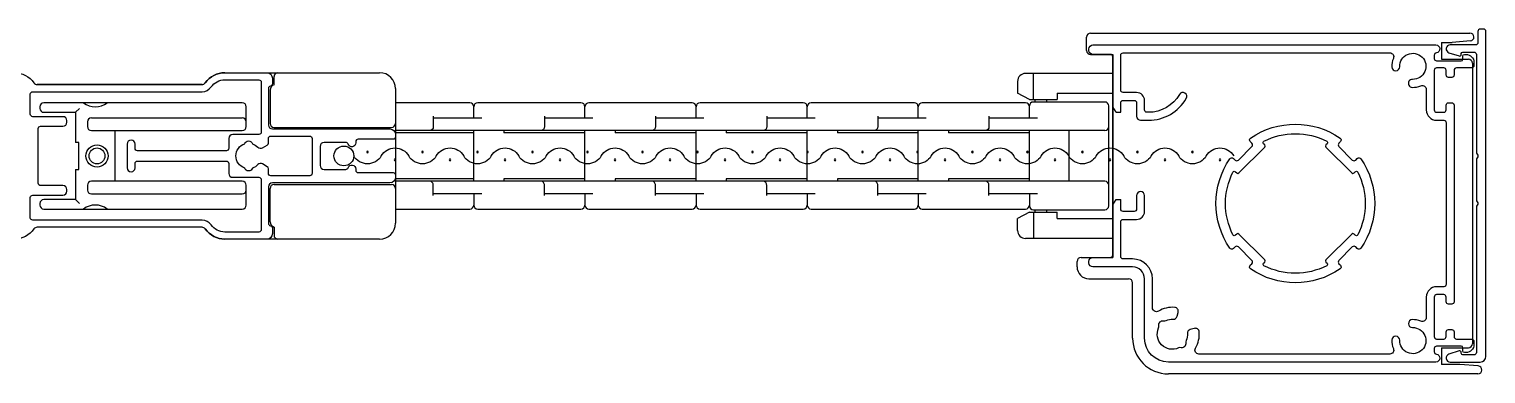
# Model space of a CAD drawing. Header units: inches. Extents: x 1985 to 11287, y 379 to 4336.
# Drawn here: x 7603.58 to 7610.81, y 3438.38 to 3440.09 of the extents above; entities that cross this region are included whole.
import ezdxf

# ---------------------------------------------------------------- set-up
doc = ezdxf.new("R2010")
doc.units = ezdxf.units.IN
doc.header["$MEASUREMENT"] = 0
doc.layers.get('0').update_dxf_attribs({"linetype": 'CONTINUOUS'})
doc.layers.add('screen 99', color=4, linetype='CONTINUOUS')

# ---------------------------------------------------------------- blocks, each defined once
blk = doc.blocks.new('_Screen01')
for centre in [(5.2, 0.5), (1.73, -0.5)]:
    blk.add_circle(centre, 0.1)
for centre, start, end in [((1.73, -1), 30, 150), ((5.2, 1), 210, 330)]:
    blk.add_arc(centre, 2, start, end)

msp = doc.modelspace()

# ---------------------------------------------------------------- linework, layer by layer
at = {"layer": 'screen 99'}
for p, q in [((7608.846003, 3440.074596), (7610.727889, 3440.074596)), ((7608.826318, 3439.987982), (7608.826318, 3440.054911)), ((7610.586157, 3440.027352), (7610.638748, 3440.027352)), ((7610.586157, 3440.027352), (7610.586157, 3439.944675)), ((7610.729604, 3440.035301), (7610.638748, 3440.027352)), ((7608.846003, 3439.968297), (7608.956239, 3439.968297)), ((7608.956239, 3439.968297), (7608.956239, 3438.960425)), ((7608.956239, 3438.972236), (7608.956239, 3439.956486)), ((7610.586157, 3439.944675), (7610.720015, 3439.944675)), ((7610.7397, 3439.92499), (7610.7397, 3438.531292)), ((7604.760715, 3439.877746), (7605.319769, 3439.877746)), ((7604.796148, 3439.817543), (7604.796148, 3439.858061)), ((7608.956239, 3439.873809), (7608.523169, 3439.873809)), ((7608.562539, 3439.743888), (7608.562539, 3439.873809)), ((7604.438973, 3439.818691), (7603.621831, 3439.818691)), ((7604.776463, 3439.791132), (7604.776463, 3439.625778)), ((7605.398509, 3439.799006), (7605.398509, 3439.129716)), ((7608.483799, 3439.834439), (7608.483799, 3439.775384)), ((7608.542854, 3439.743888), (7608.483799, 3439.775384)), ((7608.680649, 3439.775384), (7608.956239, 3439.775384)), ((7608.680649, 3439.775384), (7608.680649, 3439.743888)), ((7603.634733, 3439.708455), (7603.634733, 3439.700581)), ((7604.638668, 3439.72814), (7603.654418, 3439.72814)), ((7603.811898, 3439.680896), (7603.831864, 3439.700581)), ((7604.658353, 3439.61003), (7604.658353, 3439.708455)), ((7605.767269, 3439.72814), (7605.398509, 3439.72814)), ((7605.786954, 3439.653337), (7605.786954, 3439.708455)), ((7606.318449, 3439.72814), (7605.806639, 3439.72814)), ((7606.338134, 3439.653337), (7606.338134, 3439.708455)), ((7606.869629, 3439.72814), (7606.357819, 3439.72814)), ((7606.889314, 3439.653337), (7606.889314, 3439.708455)), ((7607.420809, 3439.72814), (7606.908999, 3439.72814)), ((7607.440494, 3439.653337), (7607.440494, 3439.708455)), ((7607.971989, 3439.72814), (7607.460179, 3439.72814)), ((7607.991674, 3439.653337), (7607.991674, 3439.708455)), ((7608.523169, 3439.72814), (7608.011359, 3439.72814)), ((7608.542854, 3439.743888), (7608.680649, 3439.743888)), ((7608.542854, 3439.653337), (7608.542854, 3439.712392)), ((7608.916869, 3439.732077), (7608.562539, 3439.732077)), ((7608.570413, 3439.743888), (7608.570413, 3439.732077)), ((7608.629468, 3439.732077), (7608.629468, 3439.743888)), ((7608.936554, 3439.21633), (7608.936554, 3439.712392)), ((7603.654418, 3439.680896), (7603.811898, 3439.680896)), ((7603.811898, 3439.680896), (7603.811898, 3439.53129)), ((7603.870953, 3439.633652), (7603.870953, 3439.61003)), ((7603.890638, 3439.653337), (7604.638668, 3439.653337)), ((7605.586167, 3439.661211), (7605.586167, 3439.61003)), ((7605.586167, 3439.653337), (7605.826324, 3439.653337)), ((7606.137347, 3439.661211), (7606.137347, 3439.61003)), ((7606.137347, 3439.653337), (7606.377504, 3439.653337)), ((7606.688527, 3439.661211), (7606.688527, 3439.61003)), ((7606.688527, 3439.653337), (7606.928684, 3439.653337)), ((7607.239707, 3439.661211), (7607.239707, 3439.61003)), ((7607.239707, 3439.653337), (7607.479864, 3439.653337)), ((7607.790887, 3439.661211), (7607.790887, 3439.61003)), ((7607.790887, 3439.653337), (7608.031044, 3439.653337)), ((7608.342067, 3439.661211), (7608.342067, 3439.61003)), ((7608.342067, 3439.653337), (7608.582224, 3439.653337)), ((7608.972596, 3439.680896), (7608.995609, 3439.680896)), ((7603.890638, 3439.590345), (7604.638668, 3439.590345)), ((7604.008748, 3439.338377), (7604.008748, 3439.590345)), ((7604.796148, 3439.606093), (7605.378824, 3439.606093)), ((7608.916869, 3439.590345), (7605.398509, 3439.590345)), ((7605.786954, 3439.578534), (7605.398509, 3439.578534)), ((7605.786954, 3439.338377), (7605.786954, 3439.590345)), ((7605.93656, 3439.590345), (7605.93656, 3439.578534)), ((7606.338134, 3439.578534), (7605.93656, 3439.578534)), ((7606.338134, 3439.338377), (7606.338134, 3439.590345)), ((7606.48774, 3439.590345), (7606.48774, 3439.578534)), ((7606.889314, 3439.578534), (7606.48774, 3439.578534)), ((7606.889314, 3439.338377), (7606.889314, 3439.590345)), ((7607.03892, 3439.590345), (7607.03892, 3439.578534)), ((7607.440494, 3439.578534), (7607.03892, 3439.578534)), ((7607.440494, 3439.338377), (7607.440494, 3439.590345)), ((7607.5901, 3439.590345), (7607.5901, 3439.578534)), ((7607.991674, 3439.578534), (7607.5901, 3439.578534)), ((7607.991674, 3439.338377), (7607.991674, 3439.590345)), ((7608.14128, 3439.590345), (7608.14128, 3439.578534)), ((7608.542854, 3439.578534), (7608.14128, 3439.578534)), ((7608.542854, 3439.338377), (7608.542854, 3439.590345)), ((7608.739704, 3439.338377), (7608.739704, 3439.590345)), ((7603.827646, 3439.53129), (7603.811898, 3439.53129)), ((7603.827646, 3439.397432), (7603.827646, 3439.53129)), ((7603.811898, 3439.397432), (7603.811898, 3439.247826)), ((7603.811898, 3439.397432), (7603.827646, 3439.397432)), ((7604.638668, 3439.338377), (7603.890638, 3439.338377)), ((7605.786954, 3439.350188), (7605.398509, 3439.350188)), ((7608.916869, 3439.338377), (7605.398509, 3439.338377)), ((7606.338134, 3439.350188), (7605.93656, 3439.350188)), ((7605.93656, 3439.350188), (7605.93656, 3439.338377)), ((7606.889314, 3439.350188), (7606.48774, 3439.350188)), ((7606.48774, 3439.350188), (7606.48774, 3439.338377)), ((7607.440494, 3439.350188), (7607.03892, 3439.350188)), ((7607.03892, 3439.350188), (7607.03892, 3439.338377)), ((7607.991674, 3439.350188), (7607.5901, 3439.350188)), ((7607.5901, 3439.350188), (7607.5901, 3439.338377)), ((7608.542854, 3439.350188), (7608.14128, 3439.350188)), ((7608.14128, 3439.350188), (7608.14128, 3439.338377)), ((7603.870953, 3439.318692), (7603.870953, 3439.29507)), ((7603.890638, 3439.275385), (7604.638668, 3439.275385)), ((7604.658353, 3439.220267), (7604.658353, 3439.318692)), ((7604.776463, 3439.13759), (7604.776463, 3439.302944)), ((7604.796148, 3439.322629), (7605.378824, 3439.322629)), ((7605.586167, 3439.267511), (7605.586167, 3439.318692)), ((7605.826324, 3439.275385), (7605.586167, 3439.275385)), ((7605.786954, 3439.275385), (7605.786954, 3439.220267)), ((7606.137347, 3439.267511), (7606.137347, 3439.318692)), ((7606.377504, 3439.275385), (7606.137347, 3439.275385)), ((7606.338134, 3439.275385), (7606.338134, 3439.220267)), ((7606.688527, 3439.267511), (7606.688527, 3439.318692)), ((7606.928684, 3439.275385), (7606.688527, 3439.275385)), ((7606.889314, 3439.275385), (7606.889314, 3439.220267)), ((7607.239707, 3439.267511), (7607.239707, 3439.318692)), ((7607.479864, 3439.275385), (7607.239707, 3439.275385)), ((7607.440494, 3439.275385), (7607.440494, 3439.220267)), ((7607.790887, 3439.267511), (7607.790887, 3439.318692)), ((7608.031044, 3439.275385), (7607.790887, 3439.275385)), ((7607.991674, 3439.275385), (7607.991674, 3439.220267)), ((7608.342067, 3439.267511), (7608.342067, 3439.318692)), ((7608.582224, 3439.275385), (7608.342067, 3439.275385)), ((7608.542854, 3439.275385), (7608.542854, 3439.21633)), ((7603.634733, 3439.228141), (7603.634733, 3439.220267)), ((7603.811898, 3439.247826), (7603.654418, 3439.247826)), ((7603.654418, 3439.200582), (7604.638668, 3439.200582)), ((7603.811898, 3439.247826), (7603.831864, 3439.228141)), ((7605.398509, 3439.200582), (7605.767269, 3439.200582)), ((7605.806639, 3439.200582), (7606.318449, 3439.200582)), ((7606.357819, 3439.200582), (7606.869629, 3439.200582)), ((7606.908999, 3439.200582), (7607.420809, 3439.200582)), ((7607.460179, 3439.200582), (7607.971989, 3439.200582)), ((7608.011359, 3439.200582), (7608.523169, 3439.200582)), ((7608.562539, 3439.196645), (7608.916869, 3439.196645)), ((7608.570413, 3439.196645), (7608.570413, 3439.184834)), ((7608.629468, 3439.184834), (7608.629468, 3439.196645)), ((7608.972596, 3439.247826), (7608.995609, 3439.247826)), ((7608.542854, 3439.184834), (7608.483799, 3439.153338)), ((7608.483799, 3439.094283), (7608.483799, 3439.153338)), ((7608.542854, 3439.184834), (7608.680649, 3439.184834)), ((7608.562539, 3439.184834), (7608.562539, 3439.054913)), ((7608.680649, 3439.153338), (7608.680649, 3439.184834)), ((7608.680649, 3439.153338), (7608.956239, 3439.153338)), ((7604.438973, 3439.110031), (7603.621831, 3439.110031)), ((7605.319769, 3439.050976), (7604.760715, 3439.050976)), ((7604.796148, 3439.11118), (7604.796148, 3439.070661)), ((7608.956239, 3439.054913), (7608.523169, 3439.054913)), ((7608.779074, 3438.913181), (7608.779074, 3438.94074)), ((7608.798759, 3438.960425), (7608.956239, 3438.960425)), ((7608.838129, 3438.854126), (7609.034979, 3438.854126)), ((7609.054664, 3438.558851), (7609.054664, 3438.834441)), ((7610.586157, 3438.511607), (7610.586157, 3438.42893)), ((7610.586157, 3438.511607), (7610.720015, 3438.511607)), ((7610.678118, 3438.42893), (7610.586157, 3438.42893)), ((7610.768974, 3438.420981), (7610.678118, 3438.42893)), ((7610.767259, 3438.381686), (7609.231829, 3438.381686))]:
    msp.add_line(p, q, dxfattribs=at)
for points in [[(7610.77907, 3438.440741, 0.41421356), (7610.806629, 3438.4683), (7610.806629, 3440.08247, 0.41421356), (7610.794818, 3440.094281), (7610.77907, 3440.094281, 0.41421356), (7610.767259, 3440.08247), (7610.767259, 3440.027352, -0.41421356), (7610.755448, 3440.015541), (7610.629464, 3440.015541, 0.85570079), (7610.623451, 3439.977112), (7610.674302, 3439.9608, 0.50834698), (7610.684582, 3439.968297), (7610.684582, 3439.972234, -0.41421356), (7610.692456, 3439.980108), (7610.747574, 3439.980108, -0.41421356), (7610.759385, 3439.968297), (7610.759385, 3439.482219, 0.1316525), (7610.76044, 3439.478282), (7610.766204, 3439.468298, -0.26794919), (7610.766204, 3439.460424), (7610.76044, 3439.450441, 0.1316525), (7610.759385, 3439.446504), (7610.759385, 3439.245999, 0.1316525), (7610.76044, 3439.242062), (7610.766204, 3439.232078, -0.26794919), (7610.766204, 3439.224204), (7610.76044, 3439.214221, 0.1316525), (7610.759385, 3439.210284), (7610.759385, 3438.487985, -0.41421356), (7610.747574, 3438.476174), (7610.692456, 3438.476174, -0.41421356), (7610.684582, 3438.484048), (7610.684582, 3438.487985, 0.50834698), (7610.674302, 3438.495483), (7610.623451, 3438.479171, 0.85570079), (7610.629464, 3438.440741)], [(7604.733156, 3439.09822, -0.41421356), (7604.721345, 3439.086409), (7604.552054, 3439.086409, -0.24539268), (7604.484205, 3439.121842, 0.24539268), (7604.438973, 3439.145464), (7603.5993, 3439.145464, -0.41421356), (7603.587489, 3439.157275), (7603.587489, 3439.257669, -0.41421356), (7603.5993, 3439.26948), (7603.748906, 3439.26948, 0.41421356), (7603.768591, 3439.289165), (7603.768591, 3439.297039, 0.41421356), (7603.748906, 3439.316724), (7603.63867, 3439.316724, -0.41421356), (7603.626859, 3439.328535), (7603.626859, 3439.600188, -0.41421356), (7603.63867, 3439.611999), (7603.748906, 3439.611999, 0.41421356), (7603.768591, 3439.631684), (7603.768591, 3439.639558, 0.41421356), (7603.748906, 3439.659243), (7603.5993, 3439.659243, -0.41421356), (7603.587489, 3439.671054), (7603.587489, 3439.771447, -0.41421356), (7603.5993, 3439.783258), (7604.438973, 3439.783258, 0.24539268), (7604.484205, 3439.80688, -0.24539268), (7604.552054, 3439.842313), (7604.721345, 3439.842313, -0.41421356), (7604.733156, 3439.830502), (7604.733156, 3439.582471, -0.41421356), (7604.721345, 3439.57066), (7604.591424, 3439.57066, 0.41421356), (7604.571739, 3439.550975), (7604.571739, 3439.501763, -0.41421356), (7604.559928, 3439.489952), (7604.118984, 3439.489952, -0.41421356), (7604.107173, 3439.501763), (7604.107173, 3439.523416, 1), (7604.067803, 3439.523416), (7604.067803, 3439.405306, 1), (7604.107173, 3439.405306), (7604.107173, 3439.42696, -0.41421356), (7604.118984, 3439.438771), (7604.559928, 3439.438771, -0.41421356), (7604.571739, 3439.42696), (7604.571739, 3439.377747, 0.41421356), (7604.591424, 3439.358062), (7604.721345, 3439.358062, -0.41421356), (7604.733156, 3439.346251)], [(7604.689224, 3439.524401, -0.12550234), (7604.715649, 3439.50794, 0.3454303), (7604.739706, 3439.504511), (7604.762684, 3439.517778, 0.26794919), (7604.768589, 3439.528006), (7604.768589, 3439.550975, -0.41421356), (7604.7804, 3439.562786), (7604.973313, 3439.562786, -0.41421356), (7604.985124, 3439.550975), (7604.985124, 3439.377747, -0.41421356), (7604.973313, 3439.365936), (7604.7804, 3439.365936, -0.41421356), (7604.768589, 3439.377747), (7604.768589, 3439.400717, 0.26794919), (7604.762684, 3439.410945), (7604.739334, 3439.424426, 0.34688676), (7604.715875, 3439.42102, -0.12682365), (7604.689224, 3439.404322, -0.77459667), (7604.651104, 3439.404322, -0.73172268), (7604.651104, 3439.524401, -0.77459667)], [(7610.083642, 3438.902929, -0.30865119), (7609.639855, 3438.902929, -0.4700005), (7609.638161, 3438.921037), (7609.645998, 3438.928874, 0.41421356), (7609.645998, 3438.945578), (7609.579185, 3439.012391, 0.41421356), (7609.562482, 3439.012391), (7609.554644, 3439.004553, -0.4700005), (7609.536536, 3439.006248, -0.30865119), (7609.536536, 3439.450035, -0.4700005), (7609.554644, 3439.451729), (7609.562482, 3439.443892, 0.41421356), (7609.579185, 3439.443892), (7609.645998, 3439.510705, 0.41421356), (7609.645998, 3439.527408), (7609.638161, 3439.535246, -0.4700005), (7609.639855, 3439.553354, -0.30865119), (7610.083642, 3439.553354, -0.4700005), (7610.085337, 3439.535246), (7610.077499, 3439.527408, 0.41421356), (7610.077499, 3439.510705), (7610.144312, 3439.443892, 0.41421356), (7610.161016, 3439.443892), (7610.168853, 3439.451729, -0.4700005), (7610.186961, 3439.450035, -0.30865119), (7610.186961, 3439.006248, -0.4700005), (7610.168853, 3439.004553), (7610.161016, 3439.012391, 0.41421356), (7610.144312, 3439.012391), (7610.077499, 3438.945578, 0.41421356), (7610.077499, 3438.928874), (7610.085337, 3438.921037, -0.4700005)], [(7609.706067, 3438.918634, -0.51116244), (7609.704037, 3438.931236), (7609.710027, 3438.937226, 0.41421356), (7609.710027, 3438.948361), (7609.581969, 3439.07642, 0.41421356), (7609.570833, 3439.07642), (7609.564843, 3439.07043, -0.51116244), (7609.552241, 3439.072459, -0.23733328), (7609.552241, 3439.383823, -0.51116244), (7609.564843, 3439.385853), (7609.570833, 3439.379863, 0.41421356), (7609.581969, 3439.379863), (7609.710027, 3439.507921, 0.41421356), (7609.710027, 3439.519057), (7609.704037, 3439.525047, -0.51116244), (7609.706067, 3439.537649, -0.23733328), (7610.017431, 3439.537649, -0.51116244), (7610.01946, 3439.525047), (7610.01347, 3439.519057, 0.41421356), (7610.01347, 3439.507921), (7610.141529, 3439.379863, 0.41421356), (7610.152664, 3439.379863), (7610.158654, 3439.385853, -0.51116244), (7610.171256, 3439.383823, -0.23733328), (7610.171256, 3439.072459, -0.51116244), (7610.158654, 3439.07043), (7610.152664, 3439.07642, 0.41421356), (7610.141529, 3439.07642), (7610.01347, 3438.948361, 0.41421356), (7610.01347, 3438.937226), (7610.01946, 3438.931236, -0.51116244), (7610.017431, 3438.918634, -0.23733328)]]:
    msp.add_lwpolyline(points, format="xyb", close=True, dxfattribs=at)
for points in [[(7608.972596, 3439.680896), (7608.957294, 3439.7074, -0.1316525), (7608.956239, 3439.711337), (7608.956239, 3439.956486, 0.41421356), (7608.944428, 3439.968297), (7608.857814, 3439.968297, -0.41421356), (7608.838129, 3439.987982), (7608.838129, 3439.995856, -0.41421356), (7608.857814, 3440.015541), (7610.558598, 3440.015541, -0.93922053), (7610.561058, 3439.976326, 0.37796447), (7610.550724, 3439.964607), (7610.550724, 3439.948612, 0.41421356), (7610.562535, 3439.936801), (7610.684582, 3439.936801, 0.41421356), (7610.692456, 3439.944675), (7610.692456, 3439.960423, -0.41421356), (7610.70033, 3439.968297), (7610.708204, 3439.968297, -0.41421356), (7610.747574, 3439.928927), (7610.747574, 3439.913179, -0.41421356), (7610.735763, 3439.901368), (7610.66096, 3439.901368, 0.41421356), (7610.649149, 3439.889557), (7610.649149, 3439.865935, -0.41421356), (7610.637338, 3439.854124), (7610.62159, 3439.854124, -0.41421356), (7610.609779, 3439.865935), (7610.609779, 3439.889557, 0.41421356), (7610.597968, 3439.901368), (7610.562535, 3439.901368, 0.41421356), (7610.550724, 3439.889557), (7610.550724, 3439.692707, 0.41421356), (7610.562535, 3439.680896), (7610.597968, 3439.680896, 0.41421356), (7610.609779, 3439.692707), (7610.609779, 3439.716329, -0.41421356), (7610.62159, 3439.72814), (7610.637338, 3439.72814, -0.41421356), (7610.649149, 3439.716329), (7610.649149, 3438.739953, -0.41421356), (7610.637338, 3438.728142), (7610.62159, 3438.728142, -0.41421356), (7610.609779, 3438.739953), (7610.609779, 3438.763575, 0.41421356), (7610.597968, 3438.775386), (7610.562535, 3438.775386, 0.41421356), (7610.550724, 3438.763575), (7610.550724, 3438.566725, 0.41421356), (7610.562535, 3438.554914), (7610.597968, 3438.554914, 0.41421356), (7610.609779, 3438.566725), (7610.609779, 3438.590347, -0.41421356), (7610.62159, 3438.602158), (7610.637338, 3438.602158, -0.41421356), (7610.649149, 3438.590347), (7610.649149, 3438.566725, 0.41421356), (7610.66096, 3438.554914), (7610.735763, 3438.554914, -0.41421356), (7610.747574, 3438.543103), (7610.747574, 3438.527355, -0.41421356), (7610.708204, 3438.487985), (7610.70033, 3438.487985, -0.41421356), (7610.692456, 3438.495859), (7610.692456, 3438.511607, 0.41421356), (7610.684582, 3438.519481), (7610.562535, 3438.519481, 0.41421356), (7610.550724, 3438.50767), (7610.550724, 3438.491675, 0.37796447), (7610.561058, 3438.479957, -0.93922053), (7610.558598, 3438.440741), (7609.231829, 3438.440741, -0.41421356), (7609.113719, 3438.558851), (7609.113719, 3438.854126, 0.41421356), (7609.054664, 3438.913181), (7608.857814, 3438.913181, -0.41421356), (7608.838129, 3438.932866), (7608.838129, 3438.94074, -0.41421356), (7608.857814, 3438.960425), (7608.944428, 3438.960425, 0.41421356), (7608.956239, 3438.972236), (7608.956239, 3439.217385, -0.1316525), (7608.957294, 3439.221322), (7608.972596, 3439.247826)], [(7608.995609, 3439.680896), (7608.995609, 3439.72814, -0.41421356), (7609.00742, 3439.739951), (7609.062538, 3439.739951, -0.41421356), (7609.074349, 3439.72814), (7609.074349, 3439.661211, 0.41421356), (7609.094034, 3439.641526), (7609.133404, 3439.641526, 0.26794919), (7609.320928, 3439.749794, 1), (7609.286833, 3439.769479, -0.26794919), (7609.133404, 3439.680896), (7609.12553, 3439.680896, -0.41421356), (7609.113719, 3439.692707), (7609.113719, 3439.739951, 0.41421356), (7609.074349, 3439.779321), (7609.00742, 3439.779321, -0.41421356), (7608.995609, 3439.791132), (7608.995609, 3439.96436, -0.41421356), (7609.00742, 3439.976171), (7610.329761, 3439.976171, -0.53390927), (7610.347961, 3439.948987, 0.10486143), (7610.340132, 3439.906416, 1), (7610.379488, 3439.907483, -2.5098457), (7610.442665, 3439.844306, 1), (7610.441598, 3439.80495, 0.10486143), (7610.48417, 3439.812779, -0.53390927), (7610.511354, 3439.794578), (7610.511354, 3439.692707, 0.41421356), (7610.562535, 3439.641526), (7610.597968, 3439.641526, -0.41421356), (7610.609779, 3439.629715), (7610.609779, 3438.826567, -0.41421356), (7610.597968, 3438.814756), (7610.562535, 3438.814756, 0.41421356)], [(7603.508749, 3439.877746, -0.24539268), (7603.605676, 3439.827128, 0.24539268), (7603.621831, 3439.818691), (7604.438973, 3439.818691, 0.24539268), (7604.455127, 3439.827128, -0.24539268), (7604.552054, 3439.877746), (7604.760715, 3439.877746, -0.41421356), (7604.788274, 3439.850187), (7604.788274, 3439.822628, -0.36597738), (7604.778432, 3439.810983, 0.36597738), (7604.768589, 3439.799337), (7604.768589, 3439.617904, 0.41421356), (7604.788274, 3439.598219), (7605.37095, 3439.598219, -0.41421356), (7605.398509, 3439.57066), (7605.398509, 3439.558849, -0.41421356), (7605.386698, 3439.547038), (7605.21347, 3439.547038, 0.41421356), (7605.201659, 3439.535227), (7605.201659, 3439.529322, -0.85249755), (7605.163275, 3439.52317, 0.32390717), (7605.152056, 3439.53129), (7605.044179, 3439.53129, 0.41421356), (7605.024494, 3439.511605), (7605.024494, 3439.417117, 0.41421356), (7605.044179, 3439.397432), (7605.152056, 3439.397432, 0.32390717), (7605.163275, 3439.405552, -0.85249755), (7605.201659, 3439.399401), (7605.201659, 3439.393495, 0.41421356), (7605.21347, 3439.381684), (7605.386698, 3439.381684, -0.41421356), (7605.398509, 3439.369873), (7605.398509, 3439.358062, -0.41421356), (7605.37095, 3439.330503), (7604.788274, 3439.330503, 0.41421356), (7604.768589, 3439.310818), (7604.768589, 3439.129386, 0.36597738), (7604.778432, 3439.11774, -0.36597738), (7604.788274, 3439.106094), (7604.788274, 3439.078535, -0.41421356), (7604.760715, 3439.050976), (7604.552054, 3439.050976, -0.24539268), (7604.455127, 3439.101595, 0.24539268), (7604.438973, 3439.110031), (7603.621831, 3439.110031, 0.24539268), (7603.605676, 3439.101595, -0.24539268), (7603.508749, 3439.050976)], [(7610.562535, 3438.814756, 0.41421356), (7610.511354, 3438.763575), (7610.511354, 3438.661704, -0.53390927), (7610.48417, 3438.643504, 0.10486143), (7610.441598, 3438.651333, 1), (7610.442665, 3438.611977, -2.5098457), (7610.379488, 3438.5488, 1), (7610.340132, 3438.549867, 0.10486143), (7610.347961, 3438.507295, -0.53390927), (7610.329761, 3438.480111), (7609.38333, 3438.480111, -0.58231702), (7609.36643, 3438.509891, 0.15804316), (7609.384848, 3438.59037, 0.46592626), (7609.360145, 3438.607644), (7609.340779, 3438.602455, 0.35399729), (7609.326216, 3438.582419, -0.12106273), (7609.319508, 3438.547355, 0.15958718), (7609.31812, 3438.53518, -0.53881591), (7609.29487, 3438.51193, 0.15958718), (7609.282695, 3438.510542, -0.69548238), (7609.18352, 3438.609718, 0.15958718), (7609.184907, 3438.621893, -0.53881591), (7609.208157, 3438.645143, 0.15958718), (7609.220332, 3438.64653, -0.12106273), (7609.255396, 3438.653239, 0.35399729), (7609.275432, 3438.667802), (7609.280621, 3438.687167, 0.46592626), (7609.263347, 3438.71187, 0.15804316), (7609.182868, 3438.693453, -0.58231702), (7609.153089, 3438.710352), (7609.153089, 3438.854126, 0.41421356), (7609.054664, 3438.952551), (7609.00742, 3438.952551, -0.41421356), (7608.995609, 3438.964362), (7608.995609, 3439.13759, -0.41421356), (7609.00742, 3439.149401), (7609.074349, 3439.149401, 0.41421356), (7609.113719, 3439.188771), (7609.113719, 3439.267511, 1), (7609.074349, 3439.267511), (7609.074349, 3439.200582, -0.41421356), (7609.062538, 3439.188771), (7609.00742, 3439.188771, -0.41421356), (7608.995609, 3439.200582), (7608.995609, 3439.247826, -0.41421356)]]:
    msp.add_lwpolyline(points, format="xyb", dxfattribs=at)
for centre, radius in [((7603.918197, 3439.464361), 0.055118), ((7603.918197, 3439.464361), 0.03937), ((7605.142604, 3439.464361), 0.049213)]:
    msp.add_circle(centre, radius, dxfattribs=at)
for centre, radius, start, end in [((7608.846003, 3440.054911), 0.019685, 90, 180), ((7610.727889, 3440.054911), 0.019685, 275, 90), ((7608.846003, 3439.987982), 0.019685, 180, 270), ((7610.720015, 3439.92499), 0.019685, 0, 90), ((7604.552054, 3439.759636), 0.11811, 90, 145.1500954), ((7604.815833, 3439.858061), 0.019685, 90, 180), ((7605.319769, 3439.799006), 0.07874, 360, 90), ((7608.523169, 3439.834439), 0.03937, 90, 180), ((7604.438973, 3439.838376), 0.019685, 270, 325.1500954), ((7604.804022, 3439.791132), 0.027559, 106.6015495, 180), ((7603.654418, 3439.708455), 0.019685, 90, 180), ((7603.654418, 3439.700581), 0.019685, 180, 270), ((7603.910323, 3439.80688), 0.098425, 233.1301024, 306.8698976), ((7604.638668, 3439.708455), 0.019685, 0, 90), ((7605.767269, 3439.708455), 0.019685, 0, 90), ((7605.806639, 3439.708455), 0.019685, 90, 180), ((7606.318449, 3439.708455), 0.019685, 0, 90), ((7606.357819, 3439.708455), 0.019685, 90, 180), ((7606.869629, 3439.708455), 0.019685, 0, 90), ((7606.908999, 3439.708455), 0.019685, 90, 180), ((7607.420809, 3439.708455), 0.019685, 0, 90), ((7607.460179, 3439.708455), 0.019685, 90, 180), ((7607.971989, 3439.708455), 0.019685, 0, 90), ((7608.011359, 3439.708455), 0.019685, 90, 180), ((7608.523169, 3439.708455), 0.019685, 0, 90), ((7608.562539, 3439.712392), 0.019685, 90, 180), ((7608.916869, 3439.712392), 0.019685, 0, 90), ((7603.890638, 3439.633652), 0.019685, 90, 180), ((7604.638668, 3439.633652), 0.019685, 0, 90), ((7603.890638, 3439.61003), 0.019685, 180, 270), ((7604.638668, 3439.61003), 0.019685, 270, 0), ((7604.796148, 3439.625778), 0.019685, 180, 270), ((7605.378824, 3439.625778), 0.019685, 270, 360), ((7608.916869, 3439.61003), 0.019685, 270, 0), ((7603.890638, 3439.318692), 0.019685, 90, 180), ((7604.638668, 3439.318692), 0.019685, 0, 90), ((7608.916869, 3439.318692), 0.019685, 0, 90), ((7603.890638, 3439.29507), 0.019685, 180, 270), ((7604.638668, 3439.29507), 0.019685, 270, 0), ((7604.796148, 3439.302944), 0.019685, 90, 180), ((7605.378824, 3439.302944), 0.019685, 0, 90), ((7603.654418, 3439.228141), 0.019685, 90, 180), ((7603.654418, 3439.220267), 0.019685, 180, 270), ((7603.910323, 3439.121842), 0.098425, 53.1301024, 126.8698976), ((7604.638668, 3439.220267), 0.019685, 270, 0), ((7605.767269, 3439.220267), 0.019685, 270, 0), ((7605.806639, 3439.220267), 0.019685, 180, 270), ((7606.318449, 3439.220267), 0.019685, 270, 0), ((7606.357819, 3439.220267), 0.019685, 180, 270), ((7606.869629, 3439.220267), 0.019685, 270, 0), ((7606.908999, 3439.220267), 0.019685, 180, 270), ((7607.420809, 3439.220267), 0.019685, 270, 0), ((7607.460179, 3439.220267), 0.019685, 180, 270), ((7607.971989, 3439.220267), 0.019685, 270, 0), ((7608.011359, 3439.220267), 0.019685, 180, 270), ((7608.523169, 3439.220267), 0.019685, 270, 0), ((7608.562539, 3439.21633), 0.019685, 180, 270), ((7608.916869, 3439.21633), 0.019685, 270, 0), ((7604.804022, 3439.13759), 0.027559, 180, 253.3984505), ((7605.319769, 3439.129716), 0.07874, 270, 0), ((7604.438973, 3439.090346), 0.019685, 34.8499046, 90), ((7604.552054, 3439.169086), 0.11811, 214.8499046, 270), ((7604.815833, 3439.070661), 0.019685, 180, 270), ((7608.523169, 3439.094283), 0.03937, 180, 270), ((7608.798759, 3438.94074), 0.019685, 90, 180), ((7608.838129, 3438.913181), 0.059055, 180, 270), ((7609.034979, 3438.834441), 0.019685, 0, 90), ((7609.231829, 3438.558851), 0.177165, 180, 270), ((7610.720015, 3438.531292), 0.019685, 270, 0), ((7610.767259, 3438.401371), 0.019685, 270, 85)]:
    msp.add_arc(centre, radius, start, end, dxfattribs=at)
at = {"layer": 'screen 99', "extrusion": (0, 0, -1)}
for centre in [(7605.56936, 3439.61003), (7606.12054, 3439.61003), (7606.67172, 3439.61003), (7607.2229, 3439.61003), (7607.77408, 3439.61003), (7608.32526, 3439.61003)]:
    msp.add_ellipse(centre, major_axis=(0, 0.019685), ratio=0.85376313, start_param=1.57079633, end_param=3.14159265, dxfattribs=at)
at = {"layer": 'screen 99'}
for centre in [(7605.56936, 3439.318692), (7606.12054, 3439.318692), (7606.67172, 3439.318692), (7607.2229, 3439.318692), (7607.77408, 3439.318692), (7608.32526, 3439.318692)]:
    msp.add_ellipse(centre, major_axis=(0, 0.019685), ratio=0.85376313, start_param=-1.57079633, end_param=0, dxfattribs=at)

# ---------------------------------------------------------------- block references
at = {"layer": 'screen 99', "xscale": -0.0393699999999626, "yscale": 0.0393699999999626, "zscale": 0.03937}
for p in [(7605.46458, 3439.464361), (7605.737343, 3439.464361), (7606.010107, 3439.464361), (7606.28287, 3439.464361), (7606.555634, 3439.464361), (7606.828397, 3439.464361), (7607.10116, 3439.464361), (7607.373924, 3439.464361), (7607.646687, 3439.464361), (7607.91945, 3439.464361), (7608.192214, 3439.464361), (7608.464977, 3439.464361), (7608.73774, 3439.464361), (7609.010504, 3439.464361), (7609.283267, 3439.464361), (7609.556031, 3439.464361)]:
    msp.add_blockref('_Screen01', p, dxfattribs=at)

doc.saveas('drawing.dxf')
